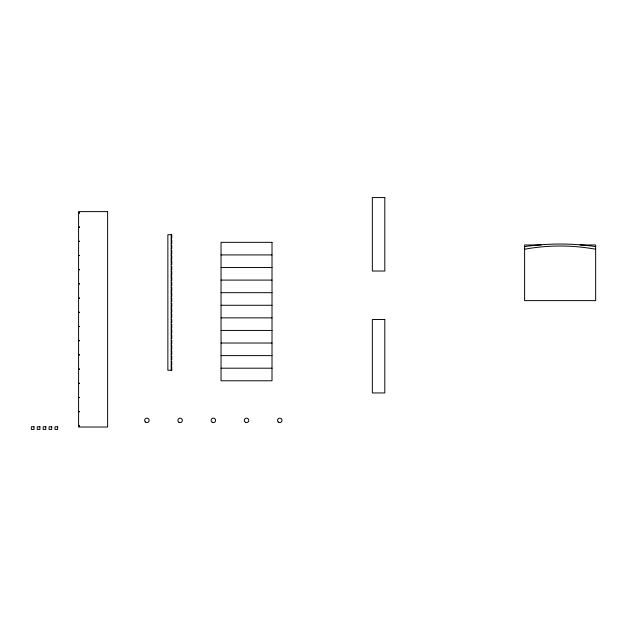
<?xml version="1.0" encoding="UTF-8"?>
<svg xmlns="http://www.w3.org/2000/svg" width="627" height="627" viewBox="0 0 627 627"><rect width="100%" height="100%" fill="white"/><g stroke="black" fill="none" stroke-linecap="round" stroke-linejoin="round"><path stroke-width="0.94" d="M171.218 238.127L171.767 238.127L171.767 234.694L167.864 234.694L167.864 370.259L171.767 370.259L171.767 366.834L171.218 366.834M171.218 239.984L171.767 239.984L171.767 243.409L171.218 243.409M541.156 244.953L524.611 244.953L524.611 300.623L595.65 300.623L595.65 244.953L580.077 244.953M171.218 245.267L171.767 245.267L171.767 248.7L171.218 248.7M171.218 250.549L171.767 250.549L171.767 253.982L171.218 253.982M221.049 254.923L272.016 254.923M171.218 255.84L171.767 255.84L171.767 259.272L171.218 259.272M171.218 261.122L171.767 261.122L171.767 264.555L171.218 264.555M171.218 266.404L171.767 266.404L171.767 269.837L171.218 269.837M221.049 267.51L272.016 267.51M171.218 271.695L171.767 271.695L171.767 275.128L171.218 275.128M171.218 276.977L171.767 276.977L171.767 280.41L171.218 280.41M221.049 280.097L272.016 280.097M171.218 282.268L171.767 282.268L171.767 285.693L171.218 285.693M171.218 287.55L171.767 287.55L171.767 290.983L171.218 290.983M221.049 292.684L272.016 292.684M171.218 292.833L171.767 292.833L171.767 296.265L171.218 296.265M171.218 298.123L171.767 298.123L171.767 301.556L171.218 301.556M171.218 303.405L171.767 303.405L171.767 306.838L171.218 306.838M221.049 305.271L272.016 305.271M171.218 308.688L171.767 308.688L171.767 312.121L171.218 312.121M171.218 313.978L171.767 313.978L171.767 317.411L171.218 317.411M221.049 317.858L272.016 317.858M171.218 319.261L171.767 319.261L171.767 322.693L171.218 322.693M171.218 324.551L171.767 324.551L171.767 327.976L171.218 327.976M171.218 329.833L171.767 329.833L171.767 333.266L171.218 333.266M221.049 330.437L272.016 330.437M171.218 335.116L171.767 335.116L171.767 338.549L171.218 338.549M171.218 340.406L171.767 340.406L171.767 343.839L171.218 343.839M221.049 343.024L272.016 343.024M171.218 345.689L171.767 345.689L171.767 349.121L171.218 349.121M171.218 350.971L171.767 350.971L171.767 354.404L171.218 354.404M221.049 355.611L272.016 355.611M171.218 356.261L171.767 356.261L171.767 359.694L171.218 359.694M171.218 361.544L171.767 361.544L171.767 364.977L171.218 364.977M221.049 368.198L272.016 368.198M171.218 234.694L171.218 370.259M524.611 249.24A197.552 197.552 0 0 1 595.65 249.24M524.611 246.615A246.246 246.246 0 0 1 595.65 246.615M79.221 212.859L79.637 212.953L79.221 212.859M79.221 227.06L79.637 227.154L79.221 227.06M79.221 241.262L79.637 241.356L79.221 241.262M79.221 255.463L79.637 255.557L79.221 255.463M79.221 269.665L79.637 269.759L79.221 269.665M79.221 283.866L79.621 284.007L79.237 283.812M79.221 298.068L79.621 298.209L79.237 298.013M79.221 312.262L79.621 312.411L79.237 312.215M79.221 326.463L79.621 326.612L79.237 326.416M79.221 340.665L79.621 340.814L79.237 340.618M79.221 354.866L79.621 355.015L79.237 354.811M79.221 369.068L79.621 369.217L79.237 369.013M79.221 383.269L79.637 383.363L79.237 383.215M79.221 397.471L79.637 397.565L79.237 397.416M79.221 411.673L79.621 411.821L79.237 411.618M79.221 425.874L79.637 425.968L79.221 425.874M384.813 197.568L372.352 197.568L372.352 271.029L384.813 271.029L384.813 197.568M107.625 211.62L78.594 211.62L78.594 427.026L107.625 427.026L107.625 211.62M272.016 242.335L221.049 242.335L221.049 380.785L272.016 380.785L272.016 242.335M384.813 319.488L372.352 319.488L372.352 392.949L384.813 392.949L384.813 319.488M34.015 426.768L31.35 426.768L31.35 429.432L34.015 429.432L34.015 426.768M39.916 426.768L37.259 426.768L37.259 429.432L39.916 429.432L39.916 426.768M45.826 426.768L43.161 426.768L43.161 429.432L45.826 429.432L45.826 426.768M51.727 426.768L49.071 426.768L49.071 429.432L51.727 429.432L51.727 426.768M57.637 426.768L54.972 426.768L54.972 429.432L57.637 429.432L57.637 426.768M278.208 421.955A2.234 2.234 0 0 0 281.946 420.952A2.234 2.234 0 0 0 279.203 418.217A2.234 2.234 0 0 0 278.208 421.955M245.447 422.316A2.234 2.234 0 0 0 248.801 420.38A2.234 2.234 0 0 0 245.447 418.444A2.234 2.234 0 0 0 245.447 422.316M212.224 422.316A2.234 2.234 0 0 0 215.578 420.38A2.234 2.234 0 0 0 212.224 418.444A2.234 2.234 0 0 0 212.224 422.316M179.001 422.316A2.234 2.234 0 0 0 182.347 420.38A2.234 2.234 0 0 0 179.001 418.444A2.234 2.234 0 0 0 179.001 422.316M145.307 421.955A2.234 2.234 0 0 0 149.054 420.952A2.234 2.234 0 0 0 146.31 418.217A2.234 2.234 0 0 0 145.307 421.955"/></g></svg>
